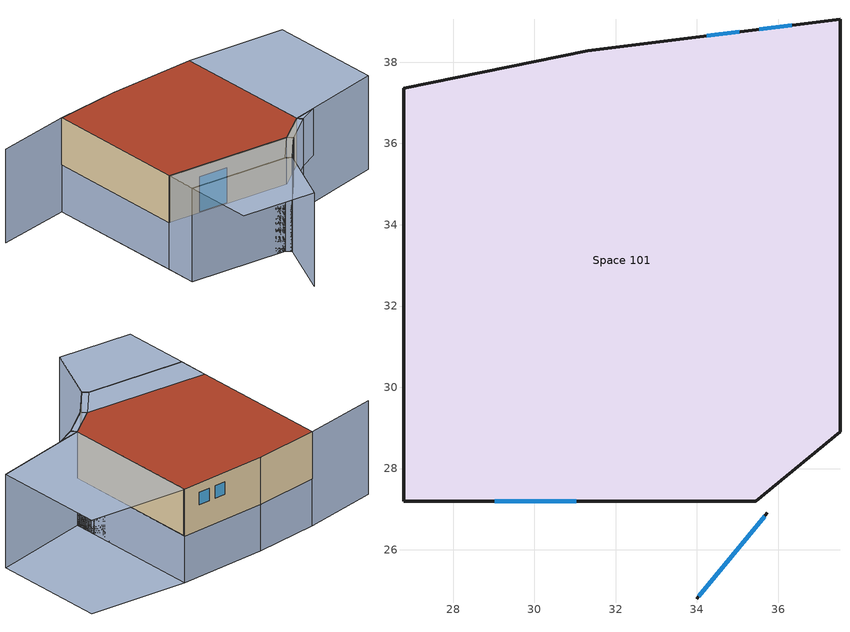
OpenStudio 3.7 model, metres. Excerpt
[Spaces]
Space 101
 floor adiabatic (PISO ADIABATICO): 37.52,39.06 37.52,28.91 35.45,27.19 26.78,27.19 26.78,37.35 31.31,38.28 z0
 wall outside: 35.45,27.19 37.52,28.91 37.52,38.94 37.52,39.06 31.31,38.28 26.78,37.35 26.78,27.19 35.45,27.19 z0:3
 window: 36.33,38.91 35.54,38.81 / 35.04,38.75 34.25,38.65 z1.6:2.4; 29.03,27.19 31.03,27.19 z0.05:2.3
 roof outside: 35.45,27.19 37.52,28.91 37.52,39.06 31.31,38.28 26.78,37.35 26.78,27.19 z3
Space 1
 wall outside: 33.99,24.79 35.73,26.91 z0:3
 window: 34.05,24.86 35.67,26.83 z0.05:2.9
shading: 37.52,39.06 37.52,28.91 / 37.52,28.91 44.42,31 / 31.98,20.16 33.99,24.79 / 33.99,24.79 33.66,25.01 / 33.66,25.01 26.78,25.01 / 26.78,25.01 26.78,27.19 / 26.78,27.19 26.78,37.35 / 26.78,37.35 21.57,35.94 z-3:3; 39.11,29.39 37.52,28.91 / 35.45,27.19 35.73,26.91 / 35.73,26.91 37.79,28.6 / 37.79,28.6 39.11,29.39 / 37.79,28.6 37.52,28.91 / 37.52,28.91 35.45,27.19 z0:3; 31.31,38.28 26.78,37.35 / 26.78,37.35 26.78,25.01 / 26.78,25.01 33.66,25.01 / 33.66,25.01 33.99,24.79 / 33.99,24.79 35.73,26.91 / 35.73,26.91 37.79,28.6 / 37.79,28.6 37.52,28.91 / 37.52,28.91 37.52,39.06 / 37.52,39.06 31.31,38.28 z-3:0; 37.52,28.91 44.42,31 44.42,39.12 37.52,39.06 z3; 37.52,28.91 37.79,28.6 35.73,26.91 35.45,27.19 z0; 35.73,26.91 37.79,28.6 37.52,28.91 35.45,27.19 z3; 33.99,24.79 35.73,26.91 35.45,27.19 33.66,25.01 z3; 33.99,24.79 35.73,26.91 37.79,28.6 37.52,28.91 37.52,39.06 31.31,38.28 26.78,37.35 26.78,25.01 33.66,25.01 z0; 37.52,39.06 37.52,28.91 26.78,28.91 26.78,37.35 31.31,38.28 z-3; 44.42,39.12 44.42,31 37.52,28.91 37.52,39.06 z-3; 37.52,28.91 37.79,28.6 35.73,26.91 33.99,24.79 33.66,25.01 z-3; 37.79,28.6 39.11,29.39 37.52,28.91 z3; 31.98,20.16 33.99,24.79 33.66,25.01 26.78,25.01 26.78,20.16 z3; 33.66,25.01 35.45,27.19 26.78,27.19 26.78,25.01 z3; 37.52,28.91 33.66,25.01 26.78,25.01 26.78,28.91 z-3; 39.11,29.39 37.79,28.6 37.52,28.91 z0
[Building]
Building 1: Space Type=189.1-2009 - Office - OpenOffice - CZ4-8; Default Construction Set=189.1-2009 - CZ5 - Office
[Site]
Torreon: Latitude {deg}=25.52; Longitude {deg}=-103.416; Time Zone {hr}=-6; Elevation {m}=1124.1
[ClimateZones]
Climate Zone Institution Name 1=ASHRAE; Climate Zone Document Name 1=ANSI/ASHRAE Standard 169; Climate Zone Document Year 1=2006; Climate Zone Institution Name 2=CEC; Climate Zone Document Name 2=California Climate Zone Descriptions; Climate Zone Document Year 2=1995
[DefaultConstructionSet]
189.1-2009 - CZ5 - Office: Default Exterior Surface Constructions=Default Surface Constructions 13; Default Interior Surface Constructions=Default Surface Constructions 14; Default Ground Contact Surface Constructions=Default Surface Constructions 15; Default Exterior SubSurface Constructions=Default Sub Surface Constructions 9; Default Interior SubSurface Constructions=Default Sub Surface Constructions 10; Interior Partition Construction=Interior Partition
[DefaultSurfaceConstructions]
Name | Floor Construction | Wall Construction | Roof Ceiling Construction
Default Surface Constructions 13 | ExtSlabCarpet 4in ClimateZone 1-8 | ASHRAE 189.1-2009 ExtWall Mass ClimateZone 5 | ASHRAE 189.1-2009 ExtRoof IEAD ClimateZone 2-5
Default Surface Constructions 14 | Interior Floor | Interior Wall | Interior Ceiling
Default Surface Constructions 15 | ExtSlabCarpet 4in ClimateZone 1-8 | ExtSlabCarpet 4in ClimateZone 1-8 | ExtSlabCarpet 4in ClimateZone 1-8
[Construction]
ExtSlabCarpet 4in ClimateZone 1-8: MAT-CC05 4 HW CONCRETE, CP02 CARPET PAD
Interior Floor: F16 Acoustic tile, F05 Ceiling air space resistance, M11 100mm lightweight concrete
Interior Wall: G01a 19mm gypsum board, F04 Wall air space resistance, G01a 19mm gypsum board
Interior Ceiling: M11 100mm lightweight concrete, F05 Ceiling air space resistance, F16 Acoustic tile
Exterior Door: F08 Metal surface, I01 25mm insulation board
Interior Window: Clear 3mm
Interior Door; Interior Partition: G05 25mm wood
ASHRAE 189.1-2009 ExtRoof IEAD ClimateZone 2-5: Roof Membrane, Roof Insulation [21], Metal Decking
ASHRAE 189.1-2009 ExtWindow ClimateZone 4-5: Theoretical Glass [207]
ASHRAE 189.1-2009 ExtWall Mass ClimateZone 5: 1IN Stucco, 8IN Concrete HW, Wall Insulation [40], 1/2IN Gypsum
PISO ADIABATICO: piso concreto adiabatico
[Material]
Name | Roughness | Thickness {m} | Conductivity {W/m-K} | Density {kg/m3} | Specific Heat {J/kg-K} | Thermal Absorptance | Solar Absorptance | Visible Absorptance
MAT-CC05 4 HW CONCRETE | Rough | 0.1016 | 1.311 | 2240 | 836.8 | 0.9 | 0.85 | 0.85
1IN Stucco | Smooth | 0.0253 | 0.6918 | 1858 | 837 | 0.9 | 0.92 | 0.92
8IN Concrete HW | MediumRough | 0.2033 | 1.7296 | 2243 | 837 | 0.9 | 0.65 | 0.65
1/2IN Gypsum | Smooth | 0.0127 | 0.16 | 784.9 | 830 | 0.9 | 0.4 | 0.4
Roof Membrane | VeryRough | 0.0095 | 0.16 | 1121.29 | 1460 | 0.9 | 0.7 | 0.7
Metal Decking | MediumSmooth | 0.0015 | 45.006 | 7680 | 418.4 | 0.9 | 0.6 | 0.6
F16 Acoustic tile | MediumSmooth | 0.0191 | 0.06 | 368 | 590 | 0.9 | 0.3 | 0.3
M11 100mm lightweight concrete | MediumRough | 0.1016 | 0.53 | 1280 | 840 | 0.9 | 0.5 | 0.5
G01a 19mm gypsum board | MediumSmooth | 0.019 | 0.16 | 800 | 1090 | 0.9 | 0.4 | 0.4
F08 Metal surface | Smooth | 0.0008 | 45.28 | 7824 | 500 | 0.9 | 0.7 | 0.7
I01 25mm insulation board | MediumRough | 0.0254 | 0.03 | 43 | 1210 | 0.9 | 0.6 | 0.6
G05 25mm wood | MediumSmooth | 0.0254 | 0.15 | 608 | 1630 | 0.9 | 0.5 | 0.5
Roof Insulation [21] | MediumRough | 0.2105 | 0.049 | 265 | 836.8 | 0.9 | 0.7 | 0.7
Wall Insulation [40] | MediumRough | 0.0794 | 0.0432 | 91 | 837 | 0.9 | 0.5 | 0.5
piso concreto adiabatico | MediumRough | 0.1 | 0.1 | 0.1 | 1500 |  | 0.3
[Material:NoMass]
CP02 CARPET PAD: Roughness=Smooth; Thermal Resistance {m2-K/W}=0.1; Thermal Absorptance=0.9; Solar Absorptance=0.8; Visible Absorptance=0.8
[Material:AirGap]
Name | Thermal Resistance {m2-K/W}
F05 Ceiling air space resistance | 0.18
F04 Wall air space resistance | 0.15
[DefaultSubSurfaceConstructions]
Name | Fixed Window Construction | Operable Window Construction | Door Construction | Tubular Daylight Dome Construction | Tubular Daylight Diffuser Construction
Default Sub Surface Constructions 9 | ASHRAE 189.1-2009 ExtWindow ClimateZone 4-5 | ASHRAE 189.1-2009 ExtWindow ClimateZone 4-5 | Exterior Door | Interior Window | Interior Window
Default Sub Surface Constructions 10 | Interior Window | Interior Window | Interior Door
[WindowMaterial:Glazing] Optical Data Type=SpectralAverage; Thickness {m}=0.003; Back Side Solar Reflectance at Normal Incidence=0; Back Side Visible Reflectance at Normal Incidence=0; Infrared Transmittance at Normal Incidence=0; Dirt Correction Factor for Solar and Visible Transmittance=1; Solar Diffusing=No
Name | Solar Transmittance at Normal Incidence | Front Side Solar Reflectance at Normal Incidence | Visible Transmittance at Normal Incidence | Front Side Visible Reflectance at Normal Incidence | Front Side Infrared Hemispherical Emissivity | Back Side Infrared Hemispherical Emissivity | Conductivity {W/m-K}
Clear 3mm | 0.837 | 0.075 | 0.898 | 0.081 | 0.84 | 0.84 | 0.9
Theoretical Glass [207] | 0.3311 | 0.6189 | 0.44 | 0.51 | 0.9 | 0.9 | 0.0133
[WindowMaterial:Blind]
Window Material Blind 1: Slat Width {m}=0.025; Slat Separation {m}=0.01875; Front Side Slat Beam Solar Reflectance=0.5; Back Side Slat Beam Solar Reflectance=0.5; Front Side Slat Diffuse Solar Reflectance=0.5; Back Side Slat Diffuse Solar Reflectance=0.5; Slat Beam Visible Transmittance=0
[SpaceType]
189.1-2009 - Office - OpenOffice - CZ4-8: Default Schedule Set=189.1-2009 - Office - OpenOffice - CZ4-8 Schedule Set; Design Specification Outdoor Air Object=189.1-2009 - Office - OpenOffice - CZ4-8 Ventilation; Standards Building Type=Office; Standards Space Type=OpenOffice
[DefaultScheduleSet]
189.1-2009 - Office - OpenOffice - CZ4-8 Schedule Set: Number of People Schedule=Office Work Occ; People Activity Level Schedule=Office Activity; Lighting Schedule=Office Bldg Light; Electric Equipment Schedule=Office Bldg Equip; Infiltration Schedule=Office Infil Quarter On
[Lights:Definition]
189.1-2009 - Office - OpenOffice - CZ4-8 Lights Definition: Design Level Calculation Method=Watts/Area; Watts per Space Floor Area {W/m2}=10.6563
[Lights]
189.1-2009 - Office - OpenOffice - CZ4-8 Lights: Lights Definition=189.1-2009 - Office - OpenOffice - CZ4-8 Lights Definition; Space or SpaceType=189.1-2009 - Office - OpenOffice - CZ4-8
[DesignSpecification:OutdoorAir]
189.1-2009 - Office - OpenOffice - CZ4-8 Ventilation: Outdoor Air Method=Sum; Outdoor Air Flow per Person {m3/s-person}=0.00943895
[People:Definition]
189.1-2009 - Office - OpenOffice - CZ4-8 People Definition: Number of People Calculation Method=People/Area; People per Space Floor Area {person/m2}=0.0565105; Fraction Radiant=0.3
[People]
189.1-2009 - Office - OpenOffice - CZ4-8 People: People Definition=189.1-2009 - Office - OpenOffice - CZ4-8 People Definition; Space or SpaceType=189.1-2009 - Office - OpenOffice - CZ4-8
[SpaceInfiltration:DesignFlowRate]
189.1-2009 - Office - OpenOffice - CZ4-8 Infiltration: Space or SpaceType=189.1-2009 - Office - OpenOffice - CZ4-8; Design Flow Rate Calculation Method=Flow/ExteriorArea; Flow per Exterior Surface Area {m3/s-m2}=0.000226568
[ElectricEquipment:Definition]
189.1-2009 - Office - OpenOffice - CZ4-8 Electric Equipment Definition: Design Level Calculation Method=Watts/Area; Watts per Space Floor Area {W/m2}=7.64238
[ElectricEquipment]
189.1-2009 - Office - OpenOffice - CZ4-8 Electric Equipment: Electric Equipment Definition=189.1-2009 - Office - OpenOffice - CZ4-8 Electric Equipment Definition; Space or SpaceType=189.1-2009 - Office - OpenOffice - CZ4-8
[ShadingControl]
Shading Control 1: Shading Type=InteriorBlind; Shading Device Material=Window Material Blind 1; Multiple Surface Control Type=Sequential
[BuildingStory]
Building Story 1: Nominal Z Coordinate {m}=0; Nominal Floor to Floor Height {m}=3
[Space]
Name | Building Story | Thermal Zone
Space 101 | Building Story 1 | Thermal Zone 1
Space 1 |  | Thermal Zone 2
[ThermalZone] Use Ideal Air Loads=No
Name | Primary Daylighting Control | Illuminance Map
Thermal Zone 1 | Daylighting Control 1 | Illuminance Map 1
Thermal Zone 2
[Sizing:Zone] Zone Cooling Design Supply Air Temperature Input Method=SupplyAirTemperature; Zone Cooling Design Supply Air Temperature {C}=14; Zone Cooling Design Supply Air Temperature Difference {deltaC}=11.11; Zone Heating Design Supply Air Temperature Input Method=SupplyAirTemperature; Zone Heating Design Supply Air Temperature {C}=40; Zone Heating Design Supply Air Temperature Difference {deltaC}=11.11; Zone Cooling Design Supply Air Humidity Ratio {kg-H2O/kg-air}=0.0085; Zone Heating Design Supply Air Humidity Ratio {kg-H2O/kg-air}=0.008; Cooling Design Air Flow Method=DesignDay; Heating Design Air Flow Method=DesignDay; Account for Dedicated Outdoor Air System=No; Dedicated Outdoor Air System Control Strategy=NeutralSupplyAir; Dedicated Outdoor Air Low Setpoint Temperature for Design {C}=autosize; Dedicated Outdoor Air High Setpoint Temperature for Design {C}=autosize; Zone Load Sizing Method=Sensible Load Only No Latent Load; Zone Latent Cooling Design Supply Air Humidity Ratio Input Method=HumidityRatioDifference; Zone Cooling Design Supply Air Humidity Ratio Difference {kgWater/kgDryAir}=0.005; Zone Latent Heating Design Supply Air Humidity Ratio Input Method=HumidityRatioDifference; Zone Humidification Design Supply Air Humidity Ratio Difference {kgWater/kgDryAir}=0.005
Thermal Zone 1; Thermal Zone 2
[Daylighting:Control]
Daylighting Control 1: Space=Space 101; Position X-Coordinate {m}=-5.05857; Position Y-Coordinate {m}=3.70631; Position Z-Coordinate {m}=0.218; Psi Rotation Around X-Axis {deg}=0; Theta Rotation Around Y-Axis {deg}=-0; Phi Rotation Around Z-Axis {deg}=0
[Schedule:Ruleset]
Name | Default Day Schedule | Summer Design Day Schedule | Winter Design Day Schedule
Office Bldg Light | Office Bldg Light Default Schedule | Office Bldg Light Summer Design Day | Office Bldg Light Winter Design Day
Office Activity | Office Activity Default Schedule | Office Activity Summer Design Day | Office Activity Winter Design Day
Office Infil Quarter On | Office Infil Quarter On Default Schedule | Office Infil Quarter On Summer Design Day | Office Infil Quarter On Winter Design Day
Office Bldg Equip | Office Bldg Equip Default Schedule | Office Bldg Equip Summer Design Day | Office Bldg Equip Winter Design Day
Office Work Occ | Office Bldg Occ Default Schedule | Office Bldg Occ Summer Design Day | Office Bldg Occ Winter Design Day
[Schedule:Day]
Office Bldg Light Default Schedule: 5, 0, 0.05, 7, 0, 0.1, 8, 0, 0.3, 17, 0, 0.9, 18, 0, 0.7, 20, 0, 0.5, 22, 0, 0.3, 23, 0, 0.1, 24, 0, 0.05
Office Bldg Light Summer Design Day; Office Infil Quarter On Rule 1 Day Schedule; Office Bldg Equip Summer Design Day: 24, 0, 1
Office Bldg Light Winter Design Day; Office Bldg Equip Winter Design Day; Office Bldg Occ Winter Design Day; Office Bldg Occ Rule 1 Day Schedule: 24, 0, 0
Office Bldg Light Rule 1 Day Schedule: 24, 0, 0.05
Office Bldg Light Rule 2 Day Schedule: 6, 0, 0.05, 8, 0, 0.1, 14, 0, 0.5, 17, 0, 0.15, 24, 0, 0.05
Office Activity Default Schedule; Office Activity Summer Design Day; Office Activity Winter Design Day: 24, 0, 132
Office Infil Quarter On Default Schedule; Office Infil Quarter On Summer Design Day: 6, 0, 1, 22, 0, 0.25, 24, 0, 1
Office Infil Quarter On Winter Design Day; Office Infil Quarter On Rule 2 Day Schedule: 6, 0, 1, 18, 0, 0.25, 24, 0, 1
Office Bldg Equip Default Schedule: 8, 0, 0.4, 12, 0, 0.9, 13, 0, 0.8, 17, 0, 0.9, 18, 0, 0.8, 20, 0, 0.6, 22, 0, 0.5, 24, 0, 0.4
Office Bldg Equip Rule 1 Day Schedule: 24, 0, 0.3
Office Bldg Equip Rule 2 Day Schedule: 6, 0, 0.3, 8, 0, 0.4, 14, 0, 0.5, 17, 0, 0.35, 24, 0, 0.3
Office Bldg Occ Default Schedule: 6, 0, 0, 7, 0, 0.1, 8, 0, 0.2, 12, 0, 0.85, 13, 0, 0.5, 17, 0, 0.85, 18, 0, 0.7, 20, 0, 0.4, 22, 0, 0.1, 24, 0, 0.05
Office Bldg Occ Summer Design Day: 6, 0, 0, 22, 0, 1, 24, 0, 0.05
Office Bldg Occ Rule 2 Day Schedule: 6, 0, 0, 8, 0, 0.1, 14, 0, 0.4, 17, 0, 0.1, 24, 0, 0
[Schedule:Rule] Apply Monday=No; Apply Tuesday=No; Apply Wednesday=No; Apply Thursday=No; Apply Friday=No; Date Specification Type=DateRange; Start Month=1; Start Day=1; End Month=12; End Day=31
Name | Schedule Ruleset | Rule Order | Day Schedule | Apply Sunday | Apply Saturday
Office Bldg Light Rule 1 | Office Bldg Light | 0 | Office Bldg Light Rule 1 Day Schedule | Yes | No
Office Bldg Light Rule 2 | Office Bldg Light | 1 | Office Bldg Light Rule 2 Day Schedule | No | Yes
Office Infil Quarter On Rule 1 | Office Infil Quarter On | 0 | Office Infil Quarter On Rule 1 Day Schedule | Yes | No
Office Infil Quarter On Rule 2 | Office Infil Quarter On | 1 | Office Infil Quarter On Rule 2 Day Schedule | No | Yes
Office Bldg Equip Rule 1 | Office Bldg Equip | 0 | Office Bldg Equip Rule 1 Day Schedule | Yes | No
Office Bldg Equip Rule 2 | Office Bldg Equip | 1 | Office Bldg Equip Rule 2 Day Schedule | No | Yes
Office Work Occ Rule 1 | Office Work Occ | 0 | Office Bldg Occ Rule 1 Day Schedule | Yes | No
Office Work Occ Rule 2 | Office Work Occ | 1 | Office Bldg Occ Rule 2 Day Schedule | No | Yes
